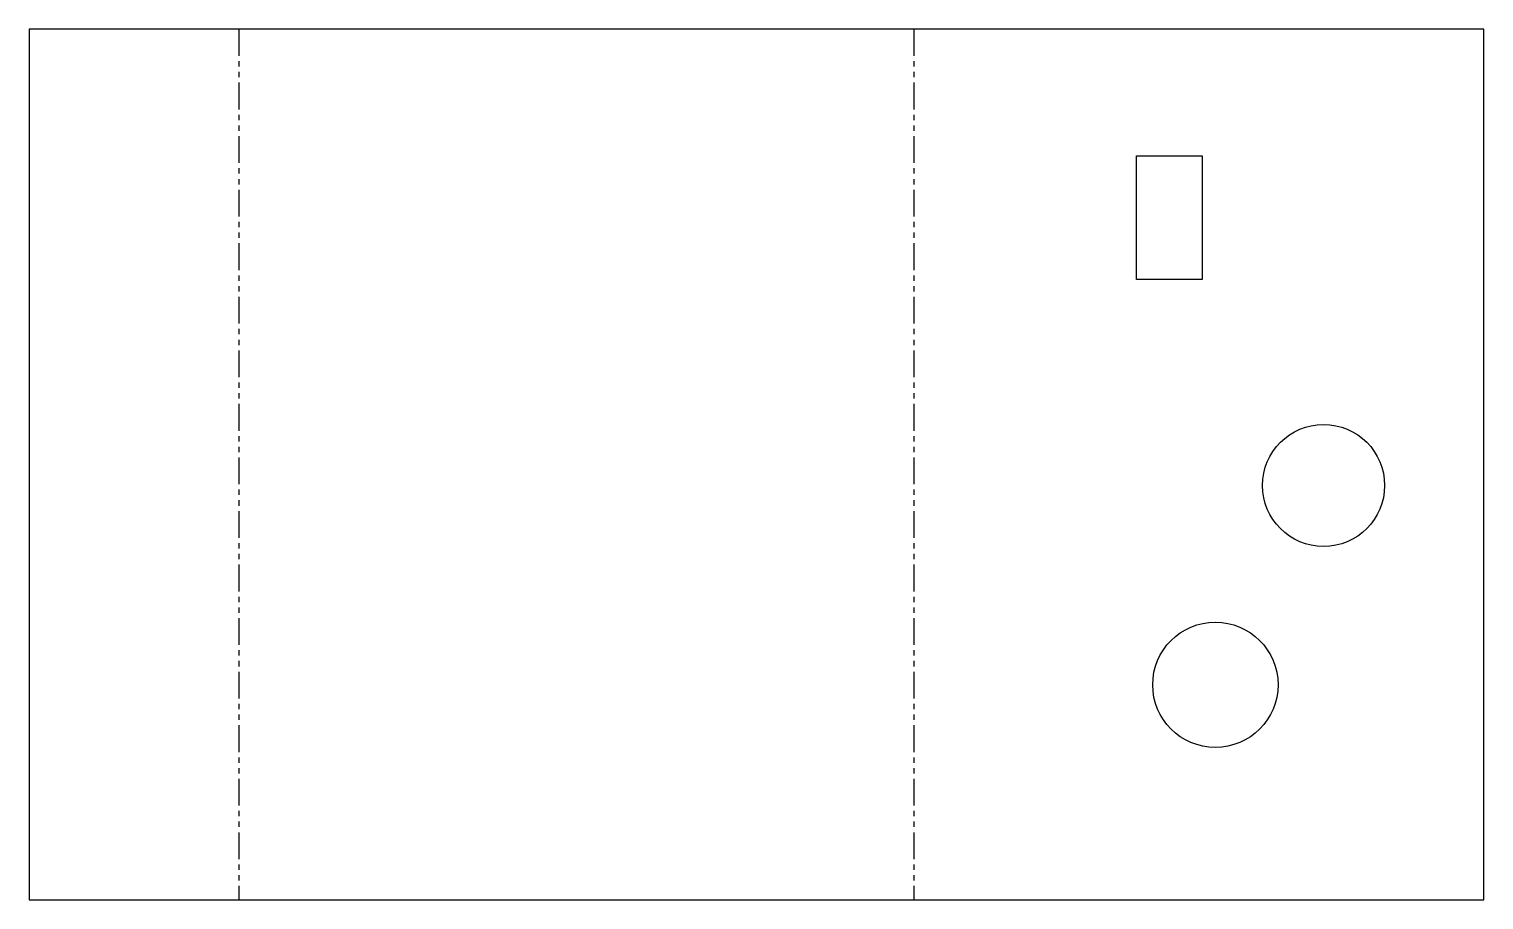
# Model space of a CAD drawing. Header units: millimetres. Extents: x 0 to 172, y 0 to 103.
import ezdxf

# ---------------------------------------------------------------- set-up
doc = ezdxf.new("R2010")
doc.units = ezdxf.units.MM
doc.linetypes.add('PHANTOM', pattern=[6.35, 3.175, -0.635, 0.635, -0.635, 0.635, -0.635])
doc.layers.add('BEND', color=7, linetype='Continuous')
doc.layers.add('CUT', color=7, linetype='Continuous')

msp = doc.modelspace()

# ---------------------------------------------------------------- linework, layer by layer
at = {"layer": 'BEND', "color": 3, "linetype": 'PHANTOM'}
for p, q in [((24.86, 103.26), (24.86, 0)), ((104.9, 103.26), (104.9, 0))]:
    msp.add_line(p, q, dxfattribs=at)
at = {"layer": 'CUT'}
for p, q in [((0, 103.26), (0, 0)), ((172.49, 103.26), (0, 103.26)), ((172.49, 0), (172.49, 103.26)), ((131.31, 88.22), (139.07, 88.22)), ((131.31, 73.57), (131.31, 88.22)), ((139.07, 88.22), (139.07, 73.57)), ((139.07, 73.57), (131.31, 73.57)), ((0, 0), (172.49, 0))]:
    msp.add_line(p, q, dxfattribs=at)
for centre, radius in [((153.48, 49.14), 7.24), ((140.65, 25.51), 7.43)]:
    msp.add_circle(centre, radius, dxfattribs=at)

doc.saveas('drawing.dxf')
